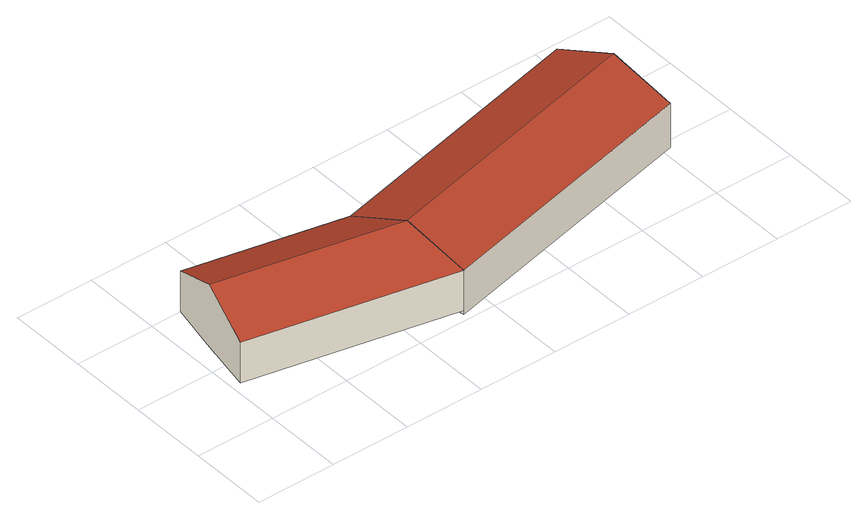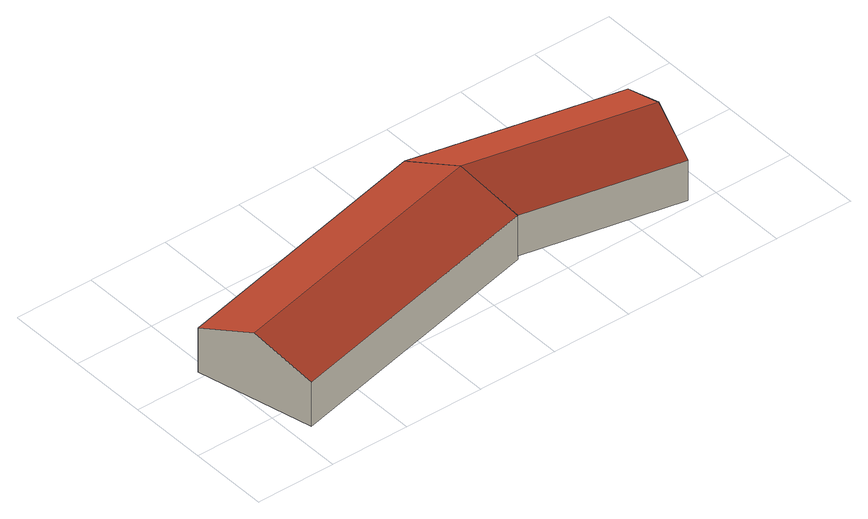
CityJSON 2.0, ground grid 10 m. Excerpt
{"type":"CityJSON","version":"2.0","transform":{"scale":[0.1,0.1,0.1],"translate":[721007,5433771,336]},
"CityObjects":{
"building1":{"type":"Building","attributes":{"Gemeindeschluessel":"09375181","HoeheDach":"345.804","HoeheGrund":"337.350","Methode":"2000","NiedrigsteTraufeDesGebaeudes":"342.765","Geometrietyp2DReferenz":"3000","measuredHeight":8.45,"function":"31001_2000","roofType":"3100","storeysAboveGround":1},"address":[{"Country":"Germany","Locality":"Pettendorf","ThoroughfareName":"Naabstraße 60"}],"geometry":[{"type":"Solid","lod":"2","boundaries":[[[[0,1,2,3]],[[4,2,1,5]],[[6,0,7,8]],[[9,3,2,4,10,11]],[[7,0,3,9]],[[11,10,4,5,6,8]],[[5,1,0,6]],[[8,7,9,11]]]],"semantics":{"surfaces":[{"type":"RoofSurface","Dachneigung":"65.981","Dachorientierung":"11.660","Flaeche":"161.769","Z_MAX":"8.454","Z_MAX_ASL":"345.804","Z_MIN":"5.415","Z_MIN_ASL":"342.765"},{"type":"WallSurface","Flaeche":"109.448","Z_MAX":"5.430","Z_MAX_ASL":"342.780","Z_MIN":"0.000","Z_MIN_ASL":"337.350"},{"type":"WallSurface","Flaeche":"52.003","Z_MAX":"8.454","Z_MAX_ASL":"345.804","Z_MIN":"0.000","Z_MIN_ASL":"337.350"},{"type":"WallSurface","Flaeche":"94.118","Z_MAX":"8.446","Z_MAX_ASL":"345.796","Z_MIN":"0.000","Z_MIN_ASL":"337.350"},{"type":"RoofSurface","Dachneigung":"65.979","Dachorientierung":"191.709","Flaeche":"184.998","Z_MAX":"8.454","Z_MAX_ASL":"345.804","Z_MIN":"5.422","Z_MIN_ASL":"342.772"},{"type":"GroundSurface","Flaeche":"316.738","Z_MAX":"0.000","Z_MAX_ASL":"337.350","Z_MIN":"0.000","Z_MIN_ASL":"337.350"},{"type":"WallSurface","Flaeche":"51.992","Z_MAX":"8.454","Z_MAX_ASL":"345.804","Z_MIN":"0.000","Z_MIN_ASL":"337.350"},{"type":"WallSurface","Flaeche":"143.287","Z_MAX":"5.422","Z_MAX_ASL":"342.772","Z_MIN":"0.000","Z_MIN_ASL":"337.350"}],"values":[[0,1,2,3,4,5,6,7]]}}]},
"building2":{"type":"Building","attributes":{"Gemeindeschluessel":"09375181","HoeheDach":"345.780","HoeheGrund":"336.950","Methode":"2000","NiedrigsteTraufeDesGebaeudes":"342.766","Geometrietyp2DReferenz":"3000","measuredHeight":8.83,"function":"31001_2000","roofType":"3100","storeysAboveGround":1},"geometry":[{"type":"Solid","lod":"2","boundaries":[[[[12,13,14,15,16]],[[7,15,14,0]],[[0,14,13,1]],[[16,15,7,17]],[[18,1,13,12]],[[12,16,17,19,18]],[[17,7,0,19]],[[19,0,1,18]]]],"semantics":{"surfaces":[{"type":"WallSurface","Flaeche":"109.694","Z_MAX":"8.830","Z_MAX_ASL":"345.780","Z_MIN":"0.000","Z_MIN_ASL":"336.950"},{"type":"RoofSurface","Dachneigung":"68.121","Dachorientierung":"166.868","Flaeche":"285.540","Z_MAX":"8.830","Z_MAX_ASL":"345.780","Z_MIN":"5.820","Z_MIN_ASL":"342.770"},{"type":"RoofSurface","Dachneigung":"68.113","Dachorientierung":"346.859","Flaeche":"285.432","Z_MAX":"8.830","Z_MAX_ASL":"345.780","Z_MIN":"5.816","Z_MIN_ASL":"342.766"},{"type":"WallSurface","Flaeche":"205.830","Z_MAX":"5.820","Z_MAX_ASL":"342.770","Z_MIN":"0.000","Z_MIN_ASL":"336.950"},{"type":"WallSurface","Flaeche":"205.809","Z_MAX":"5.824","Z_MAX_ASL":"342.774","Z_MIN":"0.000","Z_MIN_ASL":"336.950"},{"type":"GroundSurface","Flaeche":"529.829","Z_MAX":"0.000","Z_MAX_ASL":"336.950","Z_MIN":"0.000","Z_MIN_ASL":"336.950"},{"type":"WallSurface","Flaeche":"54.896","Z_MAX":"8.828","Z_MAX_ASL":"345.778","Z_MIN":"0.000","Z_MIN_ASL":"336.950"},{"type":"WallSurface","Flaeche":"54.897","Z_MAX":"8.828","Z_MAX_ASL":"345.778","Z_MIN":"0.000","Z_MIN_ASL":"336.950"}],"values":[[0,1,2,3,4,5,6,7]]}}]}
},
"vertices":[
[249,82,98],[232,155,68],[35,196,68],[21,130,98],[35,196,14],[232,155,14],[249,82,14],[266,9,68],[266,9,14],[8,63,68],[21,130,14],[8,63,14],
[577,236,9],[577,236,68],[594,163,98],[611,90,68],[611,90,9],[266,9,9],[232,155,9],[249,82,9]
]}
